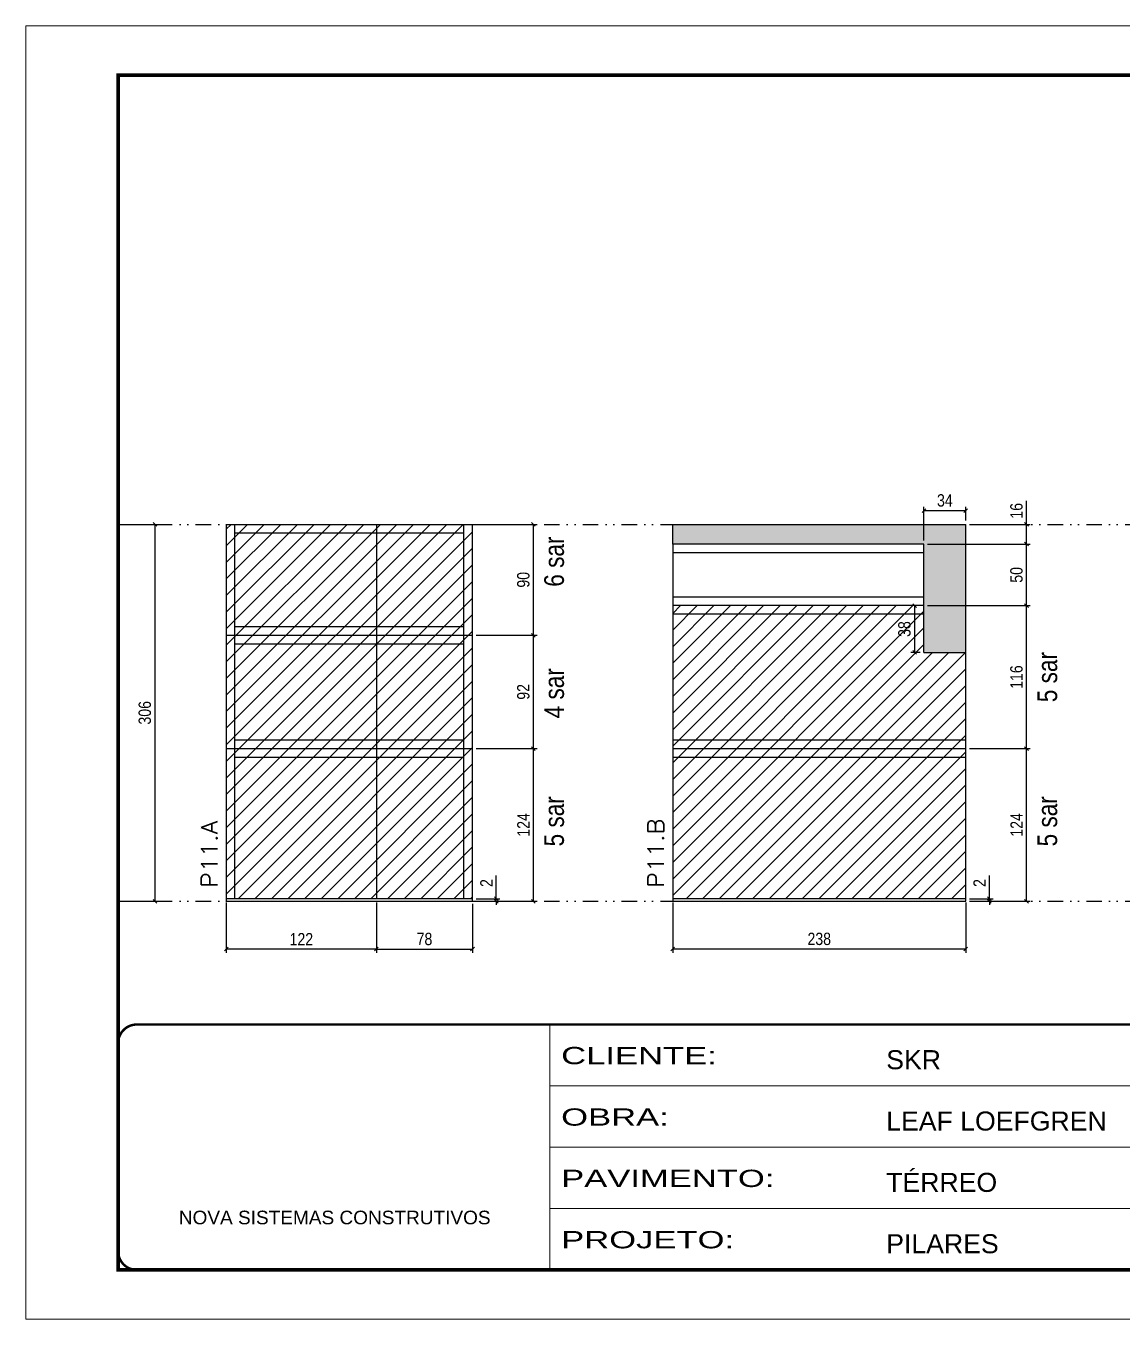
# Model space of a CAD drawing. Extents: x 14400 to 27878, y -21631 to 6985.
# Drawn here: x 19168 to 20059, y -7848 to -6798 of the extents above; entities that cross this region are included whole.
import ezdxf

# ---------------------------------------------------------------- set-up
doc = ezdxf.new("R2010")
doc.units = 0
for name, pattern in [('CONTINUO', [0]), ('DASHED', [0.75, 0.5, -0.25]), ('DIVIDE2', [0.625, 0.25, -0.125, 0, -0.125, 0, -0.125])]:
    doc.linetypes.add(name, pattern=pattern)
for name, color, linetype in [('COTA', 241, 'Continuous'), ('NOMENCLATURA', 7, 'Continuous'), ('Nível', 160, 'Continuous'), ('Painéis', 200, 'Continuous'), ('SARR_2.2x7', 40, 'Continuous')]:
    doc.layers.add(name, color=color, linetype=linetype)
for name, color, linetype, lineweight in [('Folhas', 255, 'Continuous', 9), ('Hachura', 251, 'Continuous', 9), ('SARRAFO DE PRESSAO', 251, 'DASHED', 9), ('Texto Seção', 7, 'Continuous', 15)]:
    doc.layers.add(name, color=color, linetype=linetype, lineweight=lineweight)
doc.styles.add('ARIAL', font='arial.ttf')
doc.styles.add('ARIAL_NARROW', font='ARIALN.TTF', dxfattribs={"height": 0.2})
doc.styles.add('COTA TECNICA', font='techl___.ttf', dxfattribs={"height": 10})
doc.styles.add('COTA TECNICA-50', font='techl___.ttf', dxfattribs={"height": 10})
doc.styles.add('REGUA-120', font='ROMANS.shx', dxfattribs={"height": 15})
doc.styles.add('Tecnologia', font='')
doc.styles.get('Tecnologia').set_extended_font_data('Forgotten Futurist')
doc.dimstyles.new('COTA PAINEL-50', dxfattribs={"dimtxt": 10, "dimasz": 3, "dimexe": 3, "dimexo": 3, "dimgap": 3, "dimtad": 1, "dimdec": 1, "dimzin": 12, "dimdsep": 46, "dimtxsty": 'COTA TECNICA-50', "dimblk1": 'OBLIQUE', "dimblk2": 'OBLIQUE', "dimsah": 1, "dimcen": 0.9, "dimclrd": 4, "dimclre": 4, "dimclrt": 240, "dimadec": 1, "dimazin": 3, "dimtfac": 1, "dimtdec": 1, "dimtmove": 0, "dimatfit": 3, "dimfxl": 1, "dimtolj": 1, "dimtzin": 12, "dimarcsym": 0})
doc.dimstyles.new('PAINEL', dxfattribs={"dimtxt": 10, "dimasz": 3, "dimexe": 3, "dimexo": 3, "dimgap": 3, "dimtad": 1, "dimdec": 1, "dimzin": 12, "dimdsep": 46, "dimtxsty": 'COTA TECNICA', "dimblk1": 'OBLIQUE', "dimblk2": 'OBLIQUE', "dimsah": 1, "dimcen": 0.9, "dimclrd": 4, "dimclre": 4, "dimclrt": 240, "dimadec": 1, "dimazin": 3, "dimtfac": 1, "dimtdec": 1, "dimtmove": 0, "dimatfit": 3, "dimfxl": 1, "dimtolj": 1, "dimtzin": 12, "dimarcsym": 0})

# ---------------------------------------------------------------- blocks, each defined once
blk = doc.blocks.new('9999999999')
at = {"color": 30, "linetype": 'CONTINUO'}
for p, q in [((98564.6, 34230.2), (98564.6, 34429.4)), ((98564.6, 34379.6), (99584, 34379.6)), ((98564.6, 34329.8), (99488, 34329.8)), ((98564.6, 34280), (99488, 34280))]:
    blk.add_line(p, q, dxfattribs=at)
at = {"color": 30, "linetype": 'CONTINUO', "const_width": 2}
blk.add_lwpolyline([(99584, 34230.2), (99584, 34414.4, 0.414214), (99569, 34429.4), (98229, 34429.4, 0.414214), (98214, 34414.4), (98214, 34245.2, 0.414214), (98229, 34230.2), (99584, 34230.2)], format="xyb", dxfattribs=at)
at = {"layer": 'Folhas'}
blk.add_lwpolyline([(98139, 34190.2), (99624, 34190.2), (99624, 35240.2), (98139, 35240.2)], close=True, dxfattribs=at)
at = {"layer": 'Folhas', "color": 30, "const_width": 3}
blk.add_lwpolyline([(98214, 34230.2), (99584, 34230.2), (99584, 35200.2), (98214, 35200.2)], close=True, dxfattribs=at)
at = {"color": 7, "linetype": 'Continuous', "ltscale": 5, "style": 'ARIAL'}
for s, height, p in [('SKR', 15.48, (98837.7, 34393.1)), ('LEAF LOEFGREN', 15.483, (98837.7, 34343.3)), ('TÉRREO', 15.48, (98837.7, 34293.5)), ('NOVA SISTEMAS CONSTRUTIVOS', 11.059, (98263.2, 34267.2)), ('PILARES', 15.48, (98837.7, 34243.7))]:
    blk.add_text(s, height=height, dxfattribs=at).set_placement(p)
at = {"layer": 'Folhas', "color": 7, "style": 'Tecnologia', "width": 1.5}
for s, p in [('CLIENTE:', (98573.7, 34397.2)), ('OBRA:', (98573.7, 34347.3)), ('PAVIMENTO:', (98573.7, 34297.5)), ('PROJETO:', (98573.7, 34247.7))]:
    blk.add_text(s, height=14, dxfattribs=at).set_placement(p)
blk = doc.blocks.new('_Oblique')
at = {"color": 0, "linetype": 'ByBlock', "lineweight": -2}
blk.add_line((-0.5, -0.5), (0.5, 0.5), dxfattribs=at)
blk = doc.blocks.new('*D1515')
at = {"layer": 'COTA', "color": 4, "lineweight": -2, "transparency": 16777216}
for p, q in [((19331.2, -7509.9), (19331.2, -7550.7)), ((19453.2, -7509.9), (19453.2, -7550.7)), ((19453.2, -7547.7), (19331.2, -7547.7))]:
    blk.add_line(p, q, dxfattribs=at)
at = {"layer": 'Defpoints', "color": 0, "transparency": 16777216}
for p in [(19331.2, -7506.9), (19453.2, -7506.9), (19331.2, -7547.7)]:
    blk.add_point(p, dxfattribs=at)
at = {"layer": 'COTA', "color": 4, "lineweight": -2, "transparency": 16777216, "xscale": 3, "yscale": 3, "zscale": 3, "rotation": 180}
blk.add_blockref('_Oblique', (19331.2, -7547.7), dxfattribs=at)
at = {"layer": 'COTA', "color": 4, "lineweight": -2, "transparency": 16777216, "xscale": 3, "yscale": 3, "zscale": 3}
blk.add_blockref('_Oblique', (19453.2, -7547.7), dxfattribs=at)
at = {"layer": 'COTA', "color": 240, "transparency": 16777216, "insert": (19392.2, -7539.7), "char_height": 10, "attachment_point": 5, "style": 'COTA TECNICA'}
blk.add_mtext('\\A1;122', dxfattribs=at)
blk = doc.blocks.new('*D1516')
at = {"layer": 'COTA', "color": 4, "lineweight": -2, "transparency": 16777216}
for p, q in [((19550.5, -7506.9), (19550.5, -7488.1)), ((19534.2, -7506.9), (19553.5, -7506.9)), ((19550.5, -7508.9), (19550.5, -7506.9)), ((19534.2, -7508.9), (19553.5, -7508.9)), ((19550.5, -7508.9), (19550.5, -7511.9))]:
    blk.add_line(p, q, dxfattribs=at)
at = {"layer": 'Defpoints', "color": 0, "transparency": 16777216}
for p in [(19531.2, -7506.9), (19531.2, -7508.9), (19550.5, -7508.9)]:
    blk.add_point(p, dxfattribs=at)
at = {"layer": 'COTA', "color": 4, "lineweight": -2, "transparency": 16777216, "xscale": 3, "yscale": 3, "zscale": 3}
for p, rotation in [((19550.5, -7506.9), 270), ((19550.5, -7508.9), 90)]:
    blk.add_blockref('_Oblique', p, dxfattribs=dict(at, rotation=rotation))
at = {"layer": 'COTA', "color": 240, "transparency": 16777216, "insert": (19542.5, -7494.1), "char_height": 10, "attachment_point": 5, "rotation": 90, "style": 'COTA TECNICA-50'}
blk.add_mtext('\\A1;2', dxfattribs=at)
blk = doc.blocks.new('*D1517')
at = {"layer": 'COTA', "color": 4, "lineweight": -2, "transparency": 16777216}
for p, q in [((19534.2, -7292.9), (19583.6, -7292.9)), ((19580.6, -7384.9), (19580.6, -7292.9)), ((19534.2, -7384.9), (19583.6, -7384.9))]:
    blk.add_line(p, q, dxfattribs=at)
at = {"layer": 'Defpoints', "color": 0, "transparency": 16777216}
for p in [(19531.2, -7292.9), (19580.6, -7292.9), (19531.2, -7384.9)]:
    blk.add_point(p, dxfattribs=at)
at = {"layer": 'COTA', "color": 4, "lineweight": -2, "transparency": 16777216, "xscale": 3, "yscale": 3, "zscale": 3}
for p, rotation in [((19580.6, -7292.9), 90), ((19580.6, -7384.9), 270)]:
    blk.add_blockref('_Oblique', p, dxfattribs=dict(at, rotation=rotation))
at = {"layer": 'COTA', "color": 240, "transparency": 16777216, "insert": (19572.5, -7338.9), "char_height": 10, "attachment_point": 5, "rotation": 90, "style": 'COTA TECNICA-50'}
blk.add_mtext('\\A1;92', dxfattribs=at)
blk = doc.blocks.new('*D1518')
at = {"layer": 'COTA', "color": 4, "linetype": 'ByBlock', "lineweight": -2, "transparency": 16777216}
for p, q in [((19534.2, -7384.9), (19583.6, -7384.9)), ((19580.6, -7508.9), (19580.6, -7384.9)), ((19534.2, -7508.9), (19583.6, -7508.9))]:
    blk.add_line(p, q, dxfattribs=at)
at = {"layer": 'Defpoints', "color": 0, "linetype": 'ByBlock', "transparency": 16777216}
for p in [(19531.2, -7384.9), (19580.6, -7384.9), (19531.2, -7508.9)]:
    blk.add_point(p, dxfattribs=at)
at = {"layer": 'COTA', "color": 4, "linetype": 'ByBlock', "lineweight": -2, "transparency": 16777216, "xscale": 3, "yscale": 3, "zscale": 3}
for p, rotation in [((19580.6, -7384.9), 90), ((19580.6, -7508.9), 270)]:
    blk.add_blockref('_Oblique', p, dxfattribs=dict(at, rotation=rotation))
at = {"layer": 'COTA', "color": 240, "linetype": 'ByBlock', "transparency": 16777216, "insert": (19572.5, -7446.9), "char_height": 10, "attachment_point": 5, "rotation": 90, "style": 'COTA TECNICA'}
blk.add_mtext('\\A1;124', dxfattribs=at)
blk = doc.blocks.new('*D1519')
at = {"layer": 'COTA', "color": 4, "linetype": 'ByBlock', "lineweight": -2, "transparency": 16777216}
for p, q in [((19534.2, -7384.9), (19583.6, -7384.9)), ((19580.6, -7508.9), (19580.6, -7384.9)), ((19534.2, -7508.9), (19583.6, -7508.9))]:
    blk.add_line(p, q, dxfattribs=at)
at = {"layer": 'Defpoints', "color": 0, "linetype": 'ByBlock', "transparency": 16777216}
for p in [(19531.2, -7384.9), (19580.6, -7384.9), (19531.2, -7508.9)]:
    blk.add_point(p, dxfattribs=at)
at = {"layer": 'COTA', "color": 4, "linetype": 'ByBlock', "lineweight": -2, "transparency": 16777216, "xscale": 3, "yscale": 3, "zscale": 3}
for p, rotation in [((19580.6, -7384.9), 90), ((19580.6, -7508.9), 270)]:
    blk.add_blockref('_Oblique', p, dxfattribs=dict(at, rotation=rotation))
at = {"layer": 'COTA', "color": 240, "linetype": 'ByBlock', "transparency": 16777216, "insert": (19572.5, -7446.9), "char_height": 10, "attachment_point": 5, "rotation": 90, "style": 'COTA TECNICA'}
blk.add_mtext('\\A1;124', dxfattribs=at)
blk = doc.blocks.new('*D1520')
at = {"layer": 'COTA', "color": 4, "lineweight": -2, "transparency": 16777216}
for p, q in [((19693.8, -7509.9), (19693.8, -7550.7)), ((19931.8, -7509.9), (19931.8, -7550.7)), ((19931.8, -7547.7), (19693.8, -7547.7))]:
    blk.add_line(p, q, dxfattribs=at)
at = {"layer": 'Defpoints', "color": 0, "transparency": 16777216}
for p in [(19693.8, -7506.9), (19931.8, -7506.9), (19693.8, -7547.7)]:
    blk.add_point(p, dxfattribs=at)
at = {"layer": 'COTA', "color": 4, "lineweight": -2, "transparency": 16777216, "xscale": 3, "yscale": 3, "zscale": 3, "rotation": 180}
blk.add_blockref('_Oblique', (19693.8, -7547.7), dxfattribs=at)
at = {"layer": 'COTA', "color": 4, "lineweight": -2, "transparency": 16777216, "xscale": 3, "yscale": 3, "zscale": 3}
blk.add_blockref('_Oblique', (19931.8, -7547.7), dxfattribs=at)
at = {"layer": 'COTA', "color": 240, "transparency": 16777216, "insert": (19812.8, -7539.5), "char_height": 10, "attachment_point": 5, "style": 'COTA TECNICA'}
blk.add_mtext('\\A1;238', dxfattribs=at)
blk = doc.blocks.new('*D1521')
at = {"layer": 'COTA', "color": 4, "lineweight": -2, "transparency": 16777216}
for p, q in [((19951, -7506.9), (19951, -7488.1)), ((19934.8, -7506.9), (19954, -7506.9)), ((19951, -7508.9), (19951, -7506.9)), ((19934.8, -7508.9), (19954, -7508.9)), ((19951, -7508.9), (19951, -7511.9))]:
    blk.add_line(p, q, dxfattribs=at)
at = {"layer": 'Defpoints', "color": 0, "transparency": 16777216}
for p in [(19931.8, -7506.9), (19931.8, -7508.9), (19951, -7508.9)]:
    blk.add_point(p, dxfattribs=at)
at = {"layer": 'COTA', "color": 4, "lineweight": -2, "transparency": 16777216, "xscale": 3, "yscale": 3, "zscale": 3}
for p, rotation in [((19951, -7506.9), 270), ((19951, -7508.9), 90)]:
    blk.add_blockref('_Oblique', p, dxfattribs=dict(at, rotation=rotation))
at = {"layer": 'COTA', "color": 240, "transparency": 16777216, "insert": (19943, -7494.1), "char_height": 10, "attachment_point": 5, "rotation": 90, "style": 'COTA TECNICA-50'}
blk.add_mtext('\\A1;2', dxfattribs=at)
blk = doc.blocks.new('*D1522')
at = {"layer": 'COTA', "color": 4, "linetype": 'ByBlock', "lineweight": -2, "transparency": 16777216}
for p, q in [((19934.8, -7384.9), (19984.1, -7384.9)), ((19981.1, -7508.9), (19981.1, -7384.9)), ((19934.8, -7508.9), (19984.1, -7508.9))]:
    blk.add_line(p, q, dxfattribs=at)
at = {"layer": 'Defpoints', "color": 0, "linetype": 'ByBlock', "transparency": 16777216}
for p in [(19931.8, -7384.9), (19981.1, -7384.9), (19931.8, -7508.9)]:
    blk.add_point(p, dxfattribs=at)
at = {"layer": 'COTA', "color": 4, "linetype": 'ByBlock', "lineweight": -2, "transparency": 16777216, "xscale": 3, "yscale": 3, "zscale": 3}
for p, rotation in [((19981.1, -7384.9), 90), ((19981.1, -7508.9), 270)]:
    blk.add_blockref('_Oblique', p, dxfattribs=dict(at, rotation=rotation))
at = {"layer": 'COTA', "color": 240, "linetype": 'ByBlock', "transparency": 16777216, "insert": (19973.1, -7446.9), "char_height": 10, "attachment_point": 5, "rotation": 90, "style": 'COTA TECNICA'}
blk.add_mtext('\\A1;124', dxfattribs=at)
blk = doc.blocks.new('*D1523')
at = {"layer": 'COTA', "color": 4, "linetype": 'ByBlock', "lineweight": -2, "transparency": 16777216}
for p, q in [((19934.8, -7384.9), (19984.1, -7384.9)), ((19981.1, -7508.9), (19981.1, -7384.9)), ((19934.8, -7508.9), (19984.1, -7508.9))]:
    blk.add_line(p, q, dxfattribs=at)
at = {"layer": 'Defpoints', "color": 0, "linetype": 'ByBlock', "transparency": 16777216}
for p in [(19931.8, -7384.9), (19981.1, -7384.9), (19931.8, -7508.9)]:
    blk.add_point(p, dxfattribs=at)
at = {"layer": 'COTA', "color": 4, "linetype": 'ByBlock', "lineweight": -2, "transparency": 16777216, "xscale": 3, "yscale": 3, "zscale": 3}
for p, rotation in [((19981.1, -7384.9), 90), ((19981.1, -7508.9), 270)]:
    blk.add_blockref('_Oblique', p, dxfattribs=dict(at, rotation=rotation))
at = {"layer": 'COTA', "color": 240, "linetype": 'ByBlock', "transparency": 16777216, "insert": (19973.1, -7446.9), "char_height": 10, "attachment_point": 5, "rotation": 90, "style": 'COTA TECNICA'}
blk.add_mtext('\\A1;124', dxfattribs=at)
blk = doc.blocks.new('*D1528')
at = {"layer": 'COTA', "color": 4, "lineweight": -2, "transparency": 16777216}
for p, q in [((19453.2, -7509.9), (19453.2, -7550.7)), ((19531.2, -7510.9), (19531.2, -7550.7)), ((19453.2, -7547.7), (19531.2, -7547.7))]:
    blk.add_line(p, q, dxfattribs=at)
at = {"layer": 'Defpoints', "color": 0, "transparency": 16777216}
for p in [(19453.2, -7506.9), (19531.2, -7507.9), (19531.2, -7547.7)]:
    blk.add_point(p, dxfattribs=at)
at = {"layer": 'COTA', "color": 4, "lineweight": -2, "transparency": 16777216, "xscale": 3, "yscale": 3, "zscale": 3, "rotation": 180}
blk.add_blockref('_Oblique', (19453.2, -7547.7), dxfattribs=at)
at = {"layer": 'COTA', "color": 4, "lineweight": -2, "transparency": 16777216, "xscale": 3, "yscale": 3, "zscale": 3}
blk.add_blockref('_Oblique', (19531.2, -7547.7), dxfattribs=at)
at = {"layer": 'COTA', "color": 240, "transparency": 16777216, "insert": (19492.2, -7539.6), "char_height": 10, "attachment_point": 5, "style": 'COTA TECNICA'}
blk.add_mtext('\\A1;78', dxfattribs=at)
blk = doc.blocks.new('*D1537')
at = {"layer": 'COTA', "color": 4, "lineweight": -2, "transparency": 16777216}
for p, q in [((19900.8, -7268.9), (19984.1, -7268.9)), ((19981.1, -7384.9), (19981.1, -7268.9)), ((19934.8, -7384.9), (19984.1, -7384.9))]:
    blk.add_line(p, q, dxfattribs=at)
at = {"layer": 'Defpoints', "color": 0, "transparency": 16777216}
for p in [(19897.8, -7268.9), (19981.1, -7268.9), (19931.8, -7384.9)]:
    blk.add_point(p, dxfattribs=at)
at = {"layer": 'COTA', "color": 4, "lineweight": -2, "transparency": 16777216, "xscale": 3, "yscale": 3, "zscale": 3}
for p, rotation in [((19981.1, -7268.9), 90), ((19981.1, -7384.9), 270)]:
    blk.add_blockref('_Oblique', p, dxfattribs=dict(at, rotation=rotation))
at = {"layer": 'COTA', "color": 240, "transparency": 16777216, "insert": (19973, -7326.9), "char_height": 10, "attachment_point": 5, "rotation": 90, "style": 'COTA TECNICA'}
blk.add_mtext('\\A1;116', dxfattribs=at)
blk = doc.blocks.new('*D1564')
at = {"layer": 'COTA', "color": 4, "lineweight": -2, "transparency": 16777216}
for p, q in [((19246.5, -7202.9), (19276.3, -7202.9)), ((19273.3, -7202.9), (19273.3, -7508.9)), ((19246.5, -7508.9), (19276.3, -7508.9))]:
    blk.add_line(p, q, dxfattribs=at)
at = {"layer": 'Defpoints', "color": 0, "transparency": 16777216}
for p in [(19243.5, -7202.9), (19243.5, -7508.9), (19273.3, -7508.9)]:
    blk.add_point(p, dxfattribs=at)
at = {"layer": 'COTA', "color": 4, "lineweight": -2, "transparency": 16777216, "xscale": 3, "yscale": 3, "zscale": 3}
for p, rotation in [((19273.3, -7202.9), 90), ((19273.3, -7508.9), 270)]:
    blk.add_blockref('_Oblique', p, dxfattribs=dict(at, rotation=rotation))
at = {"layer": 'COTA', "color": 240, "transparency": 16777216, "insert": (19265.1, -7355.9), "char_height": 10, "attachment_point": 5, "rotation": 90, "style": 'COTA TECNICA'}
blk.add_mtext('\\A1;306', dxfattribs=at)
blk = doc.blocks.new('*D1565')
at = {"layer": 'COTA', "color": 4, "lineweight": -2, "transparency": 16777216}
for p, q in [((19534.2, -7202.9), (19583.6, -7202.9)), ((19580.6, -7292.9), (19580.6, -7202.9)), ((19534.2, -7292.9), (19583.6, -7292.9))]:
    blk.add_line(p, q, dxfattribs=at)
at = {"layer": 'Defpoints', "color": 0, "transparency": 16777216}
for p in [(19531.2, -7202.9), (19580.6, -7202.9), (19531.2, -7292.9)]:
    blk.add_point(p, dxfattribs=at)
at = {"layer": 'COTA', "color": 4, "lineweight": -2, "transparency": 16777216, "xscale": 3, "yscale": 3, "zscale": 3}
for p, rotation in [((19580.6, -7202.9), 90), ((19580.6, -7292.9), 270)]:
    blk.add_blockref('_Oblique', p, dxfattribs=dict(at, rotation=rotation))
at = {"layer": 'COTA', "color": 240, "transparency": 16777216, "insert": (19572.5, -7247.9), "char_height": 10, "attachment_point": 5, "rotation": 90, "style": 'COTA TECNICA'}
blk.add_mtext('\\A1;90', dxfattribs=at)
blk = doc.blocks.new('*D2368')
at = {"layer": 'COTA', "color": 4, "lineweight": -2, "transparency": 16777216}
for p, q in [((19900.8, -7218.9), (19984.1, -7218.9)), ((19981.1, -7268.9), (19981.1, -7218.9)), ((19900.8, -7268.9), (19984.1, -7268.9))]:
    blk.add_line(p, q, dxfattribs=at)
at = {"layer": 'Defpoints', "color": 0, "transparency": 16777216}
for p in [(19897.8, -7218.9), (19981.1, -7218.9), (19897.8, -7268.9)]:
    blk.add_point(p, dxfattribs=at)
at = {"layer": 'COTA', "color": 4, "lineweight": -2, "transparency": 16777216, "xscale": 3, "yscale": 3, "zscale": 3}
for p, rotation in [((19981.1, -7218.9), 90), ((19981.1, -7268.9), 270)]:
    blk.add_blockref('_Oblique', p, dxfattribs=dict(at, rotation=rotation))
at = {"layer": 'COTA', "color": 240, "transparency": 16777216, "insert": (19973, -7243.9), "char_height": 10, "attachment_point": 5, "rotation": 90, "style": 'COTA TECNICA'}
blk.add_mtext('\\A1;50', dxfattribs=at)
blk = doc.blocks.new('*D2369')
at = {"layer": 'COTA', "color": 4, "lineweight": -2, "transparency": 16777216}
for p, q in [((19981.1, -7202.9), (19981.1, -7183.9)), ((19934.8, -7202.9), (19984.1, -7202.9)), ((19981.1, -7218.9), (19981.1, -7202.9)), ((19900.8, -7218.9), (19984.1, -7218.9))]:
    blk.add_line(p, q, dxfattribs=at)
at = {"layer": 'Defpoints', "color": 0, "transparency": 16777216}
for p in [(19931.8, -7202.9), (19981.1, -7202.9), (19897.8, -7218.9)]:
    blk.add_point(p, dxfattribs=at)
at = {"layer": 'COTA', "color": 4, "lineweight": -2, "transparency": 16777216, "xscale": 3, "yscale": 3, "zscale": 3}
for p, rotation in [((19981.1, -7202.9), 90), ((19981.1, -7218.9), 270)]:
    blk.add_blockref('_Oblique', p, dxfattribs=dict(at, rotation=rotation))
at = {"layer": 'COTA', "color": 240, "transparency": 16777216, "insert": (19973, -7191.9), "char_height": 10, "attachment_point": 5, "rotation": 90, "style": 'COTA TECNICA'}
blk.add_mtext('\\A1;16', dxfattribs=at)
blk = doc.blocks.new('*D2370')
at = {"layer": 'COTA', "color": 4, "lineweight": -2, "transparency": 16777216}
for p, q in [((19897.8, -7215.9), (19897.8, -7188.7)), ((19897.8, -7191.7), (19931.8, -7191.7)), ((19931.8, -7199.9), (19931.8, -7188.7))]:
    blk.add_line(p, q, dxfattribs=at)
at = {"layer": 'Defpoints', "color": 0, "transparency": 16777216}
for p in [(19931.8, -7191.7), (19931.8, -7202.9), (19897.8, -7218.9)]:
    blk.add_point(p, dxfattribs=at)
at = {"layer": 'COTA', "color": 4, "lineweight": -2, "transparency": 16777216, "xscale": 3, "yscale": 3, "zscale": 3, "rotation": 180}
blk.add_blockref('_Oblique', (19897.8, -7191.7), dxfattribs=at)
at = {"layer": 'COTA', "color": 4, "lineweight": -2, "transparency": 16777216, "xscale": 3, "yscale": 3, "zscale": 3}
blk.add_blockref('_Oblique', (19931.8, -7191.7), dxfattribs=at)
at = {"layer": 'COTA', "color": 240, "transparency": 16777216, "insert": (19914.8, -7183.5), "char_height": 10, "attachment_point": 5, "style": 'COTA TECNICA'}
blk.add_mtext('\\A1;34', dxfattribs=at)
blk = doc.blocks.new('*D2371')
at = {"layer": 'COTA', "color": 4, "lineweight": -2, "transparency": 16777216}
for p, q in [((19894.8, -7268.9), (19887.2, -7268.9)), ((19890.2, -7268.9), (19890.2, -7306.9)), ((19894.8, -7306.9), (19887.2, -7306.9))]:
    blk.add_line(p, q, dxfattribs=at)
at = {"layer": 'Defpoints', "color": 0, "transparency": 16777216}
for p in [(19897.8, -7268.9), (19890.2, -7306.9), (19897.8, -7306.9)]:
    blk.add_point(p, dxfattribs=at)
at = {"layer": 'COTA', "color": 4, "lineweight": -2, "transparency": 16777216, "xscale": 3, "yscale": 3, "zscale": 3}
for p, rotation in [((19890.2, -7268.9), 90), ((19890.2, -7306.9), 270)]:
    blk.add_blockref('_Oblique', p, dxfattribs=dict(at, rotation=rotation))
at = {"layer": 'COTA', "color": 240, "transparency": 16777216, "insert": (19882, -7287.9), "char_height": 10, "attachment_point": 5, "rotation": 90, "style": 'COTA TECNICA'}
blk.add_mtext('\\A1;38', dxfattribs=at)

msp = doc.modelspace()

# ---------------------------------------------------------------- hatches: boundary and pattern name
at = {"layer": 'COTA'}
h = msp.add_hatch(dxfattribs=at)
h.set_pattern_fill('AR-CONC', color=256, scale=0.03)
h.set_pattern_definition([(50, (14.831, 0), (5.4655401, -0.4781726), [0.5715, -6.2865]), (355, (14.831, 0), (-1.0573026, 5.7317054), [0.4572, -5.0292175]), (100.451445, (15.2865, -0.04), (4.4082374, 5.2535326), [0.4857003, -5.3427073]), (46.1842, (14.831, 1.524), (8.1323712, -1.2612698), [0.85725, -9.42975]), (96.635558, (15.509, 1.419), (7.122124, 7.4227837), [0.7285507, -8.0140682]), (351.18415, (14.831, 1.524), (7.122124, 7.4227837), [0.685799, -7.543792]), (21, (15.593, 1.143), (4.5484317, -3.0679559), [0.5715, -6.2865]), (326, (15.593, 1.143), (1.8540609, 5.525639), [0.4572, -5.0292]), (71.451445, (15.972, 0.8873), (6.4024926, 2.4576831), [0.4857003, -5.3426981]), (37.5, (14.831, 0), (0.0926581, 2.53665117), [0, -4.96824, 0, -5.1054, 0, -5.04825]), (7.5, (14.831, 0), (2.00458988, 3.00541724), [0, -2.91084, 0, -4.85394, 0, -1.92405]), (327.5, (13.1318, 0), (4.06771786, -0.17186232), [0, -1.905, 0, -5.9436, 0, -7.8867]), (317.5, (12.37, 0), (4.44387544, 0.76279473), [0, -2.4765, 0, -3.94716, 0, -5.6007])])
h.paths.add_polyline_path([(19931.76, -7202.89), (19693.76, -7202.89), (19693.76, -7218.89), (19897.76, -7218.89), (19897.76, -7306.89), (19931.76, -7306.89)])
at = {"layer": 'Hachura', "linetype": 'ByBlock'}
h = msp.add_hatch(dxfattribs=at)
h.set_pattern_fill('ANSI31', color=256, scale=3)
h.set_pattern_definition([(45, (14.831, 0), (-6.735192, 6.735192), [])])
h.paths.add_polyline_path([(19453.22, -7202.89), (19331.22, -7202.89), (19331.22, -7292.89), (19453.22, -7292.89)])
h.paths.add_polyline_path([(19531.22, -7202.89), (19453.22, -7202.89), (19453.22, -7292.89), (19531.22, -7292.89)])
h.paths.add_polyline_path([(19531.22, -7292.89), (19453.22, -7292.89), (19453.22, -7384.89), (19531.22, -7384.89)])
h.paths.add_polyline_path([(19453.22, -7292.89), (19331.22, -7292.89), (19331.22, -7384.89), (19453.22, -7384.89)])
h.paths.add_polyline_path([(19453.22, -7384.89), (19331.22, -7384.89), (19331.22, -7506.89), (19453.22, -7506.89)])
h.paths.add_polyline_path([(19531.22, -7384.89), (19453.22, -7384.89), (19453.22, -7506.89), (19531.22, -7506.89)])
h.paths.add_polyline_path([(19931.76, -7306.89), (19897.76, -7306.89), (19897.76, -7268.89), (19693.76, -7268.89), (19693.76, -7384.89), (19931.76, -7384.89)])
h.paths.add_polyline_path([(19931.76, -7384.89), (19693.76, -7384.89), (19693.76, -7506.89), (19931.76, -7506.89)])
h.paths.add_polyline_path([(20112.34, -7356.91), (20093.34, -7356.91), (20093.34, -7506.89), (20112.34, -7506.89)])
h.paths.add_polyline_path([(20112.34, -7266.91), (20093.34, -7266.91), (20093.34, -7356.89), (20112.34, -7356.89)])
h.paths.add_polyline_path([(20369.15, -7384.89), (20247.15, -7384.89), (20247.15, -7506.89), (20369.15, -7506.89)])
h.paths.add_polyline_path([(20369.15, -7284.89), (20293.15, -7284.89), (20293.15, -7316.89), (20247.15, -7316.89), (20247.15, -7384.89), (20369.15, -7384.89)])
h.paths.add_polyline_path([(20507.15, -7284.89), (20369.15, -7284.89), (20369.15, -7384.89), (20507.15, -7384.89)])
h.paths.add_polyline_path([(20507.15, -7266.89), (20369.15, -7266.89), (20369.15, -7284.89), (20507.15, -7284.89)])
h.paths.add_polyline_path([(20369.15, -7266.89), (20293.15, -7266.89), (20293.15, -7284.89), (20369.15, -7284.89)])
h.paths.add_polyline_path([(20507.15, -7384.89), (20369.15, -7384.89), (20369.15, -7506.89), (20507.15, -7506.89)])

# ---------------------------------------------------------------- linework, layer by layer
at = {"layer": 'COTA'}
for p, q in [((19693.76, -7218.89), (19693.76, -7202.89)), ((19693.76, -7202.89), (19931.76, -7202.89)), ((19931.76, -7306.89), (19931.76, -7202.89))]:
    msp.add_line(p, q, dxfattribs=at)
at = {"layer": 'Nível', "color": 4, "linetype": 'DIVIDE2', "ltscale": 50}
for p, q in [((19243.47, -7202.89), (20613.47, -7202.89)), ((19243.47, -7508.89), (20613.47, -7508.89))]:
    msp.add_line(p, q, dxfattribs=at)
at = {"layer": 'Painéis'}
for p, q in [((19331.22, -7202.89), (19331.22, -7506.89)), ((19331.22, -7202.89), (19531.22, -7202.89)), ((19453.22, -7202.89), (19453.22, -7506.89)), ((19531.22, -7506.89), (19531.22, -7202.89)), ((19693.76, -7218.89), (19693.76, -7506.89)), ((19897.76, -7218.89), (19693.76, -7218.89)), ((19897.76, -7306.89), (19897.76, -7218.89)), ((19897.76, -7268.89), (19693.76, -7268.89)), ((19331.22, -7292.89), (19531.22, -7292.89)), ((19897.76, -7306.89), (19931.76, -7306.89)), ((19931.76, -7506.89), (19931.76, -7306.89)), ((19331.22, -7384.89), (19531.22, -7384.89)), ((19693.76, -7384.89), (19931.76, -7384.89))]:
    msp.add_line(p, q, dxfattribs=at)
for points in [[(19531.22, -7506.89), (19331.22, -7506.89), (19331.22, -7508.89), (19531.22, -7508.89)], [(19931.76, -7506.89), (19693.76, -7506.89), (19693.76, -7508.89), (19931.76, -7508.89)]]:
    msp.add_lwpolyline(points, close=True, dxfattribs=at)
at = {"layer": 'SARR_2.2x7'}
for p, q in [((19338.22, -7384.89), (19338.22, -7202.89)), ((19524.22, -7384.89), (19524.22, -7202.89)), ((19338.22, -7209.89), (19453.22, -7209.89)), ((19453.22, -7209.89), (19524.22, -7209.89)), ((19897.76, -7225.89), (19693.76, -7225.89)), ((19897.76, -7261.89), (19693.76, -7261.89)), ((19897.76, -7275.89), (19693.76, -7275.89)), ((19338.22, -7285.89), (19453.22, -7285.89)), ((19453.22, -7285.89), (19524.22, -7285.89)), ((19338.22, -7299.89), (19453.22, -7299.89)), ((19453.22, -7299.89), (19524.22, -7299.89)), ((19338.22, -7377.89), (19453.22, -7377.89)), ((19453.22, -7377.89), (19524.22, -7377.89)), ((19693.76, -7377.89), (19931.76, -7377.89)), ((19338.22, -7506.89), (19338.22, -7384.89)), ((19338.22, -7391.89), (19453.22, -7391.89)), ((19453.22, -7391.89), (19524.22, -7391.89)), ((19524.22, -7506.89), (19524.22, -7384.89)), ((19693.76, -7391.89), (19931.76, -7391.89))]:
    msp.add_line(p, q, dxfattribs=at)

# ---------------------------------------------------------------- block references
at = {"layer": 'SARRAFO DE PRESSAO', "color": 6, "linetype": 'ByBlock'}
msp.add_blockref('9999999999', (-78970.51, -42038.38), dxfattribs=at)

# ---------------------------------------------------------------- texts
at = {"layer": 'NOMENCLATURA', "style": 'ARIAL_NARROW'}
for s, p in [('6 sar', (19605.46, -7253.53)), ('5 sar', (20006.01, -7347.29)), ('4 sar', (19605.46, -7360.43)), ('5 sar', (19605.46, -7464.37)), ('5 sar', (20006.01, -7464.37))]:
    msp.add_text(s, height=16, rotation=90, dxfattribs=at).set_placement(p)
at = {"layer": 'Texto Seção', "style": 'REGUA-120', "width": 1.1}
for s, p in [('P11.A', (19323.97, -7498.13)), ('P11.B', (19686.51, -7498.13))]:
    msp.add_text(s, height=13, rotation=90, dxfattribs=at).set_placement(p)

# ---------------------------------------------------------------- dimensions: what is measured, and where the dimension line sits
at = {"layer": 'COTA'}
for base, p1, p2, picture, middle in [((19931.76, -7191.7), (19897.76, -7218.89), (19931.76, -7202.89), '*D2370', (19914.76, -7183.48)), ((19531.22, -7547.71), (19453.22, -7506.89), (19531.22, -7507.89), '*D1528', (19492.22, -7539.62))]:
    dim = msp.add_linear_dim(base=base, p1=p1, p2=p2, dimstyle='PAINEL', dxfattribs=at)
    dim.commit()
    dim.dimension.update_dxf_attribs({"geometry": picture, "text_midpoint": middle})
for base, p1, p2, dimstyle, picture, middle in [((19981.13, -7202.89), (19897.76, -7218.89), (19931.76, -7202.89), 'PAINEL', '*D2369', (19973.03, -7191.88)), ((19273.33, -7508.89), (19243.47, -7202.89), (19243.47, -7508.89), 'PAINEL', '*D1564', (19265.11, -7355.89)), ((19580.58, -7202.89), (19531.22, -7292.89), (19531.22, -7202.89), 'PAINEL', '*D1565', (19572.45, -7247.89)), ((19981.13, -7218.89), (19897.76, -7268.89), (19897.76, -7218.89), 'PAINEL', '*D2368', (19973.02, -7243.89)), ((19890.24, -7306.89), (19897.76, -7268.89), (19897.76, -7306.89), 'PAINEL', '*D2371', (19882, -7287.89)), ((19981.13, -7268.89), (19931.76, -7384.89), (19897.76, -7268.89), 'PAINEL', '*D1537', (19973.03, -7326.89)), ((19580.58, -7292.89), (19531.22, -7384.89), (19531.22, -7292.89), 'COTA PAINEL-50', '*D1517', (19572.5, -7338.89))]:
    dim = msp.add_linear_dim(base=base, p1=p1, p2=p2, angle=90, dimstyle=dimstyle, dxfattribs=at)
    dim.commit()
    dim.dimension.update_dxf_attribs({"geometry": picture, "text_midpoint": middle})
at = {"layer": 'COTA', "linetype": 'ByBlock'}
for p1, p2, picture, middle in [((19531.22, -7508.89), (19531.22, -7384.89), '*D1518', (19572.51, -7446.89)), ((19531.22, -7508.89), (19531.22, -7384.89), '*D1519', (19572.51, -7446.89)), ((19931.76, -7508.89), (19931.76, -7384.89), '*D1522', (19973.06, -7446.89)), ((19931.76, -7508.89), (19931.76, -7384.89), '*D1523', (19973.06, -7446.89))]:
    dim = msp.add_aligned_dim(p1=p1, p2=p2, distance=-49.37, dimstyle='PAINEL', dxfattribs=at)
    dim.commit()
    dim.dimension.update_dxf_attribs({"geometry": picture, "text_midpoint": middle})
at = {"layer": 'COTA'}
for base, p1, p2, picture, middle in [((19550.48, -7508.89), (19531.22, -7506.89), (19531.22, -7508.89), '*D1516', (19550.48, -7494.14)), ((19951.02, -7508.89), (19931.76, -7506.89), (19931.76, -7508.89), '*D1521', (19951.02, -7494.14))]:
    dim = msp.add_linear_dim(base=base, p1=p1, p2=p2, angle=90, dimstyle='COTA PAINEL-50', dxfattribs=at)
    dim.commit()
    dim.dimension.update_dxf_attribs({"geometry": picture, "text_midpoint": middle, "dimtype": 160})
for base, p1, p2, picture, middle in [((19331.22, -7547.71), (19453.22, -7506.89), (19331.22, -7506.89), '*D1515', (19392.22, -7539.66)), ((19693.76, -7547.71), (19931.76, -7506.89), (19693.76, -7506.89), '*D1520', (19812.76, -7539.47))]:
    dim = msp.add_linear_dim(base=base, p1=p1, p2=p2, angle=180, dimstyle='PAINEL', override={"dimarcsym": 2}, dxfattribs=at)
    dim.commit()
    dim.dimension.update_dxf_attribs({"geometry": picture, "text_midpoint": middle})

doc.saveas('drawing.dxf')
